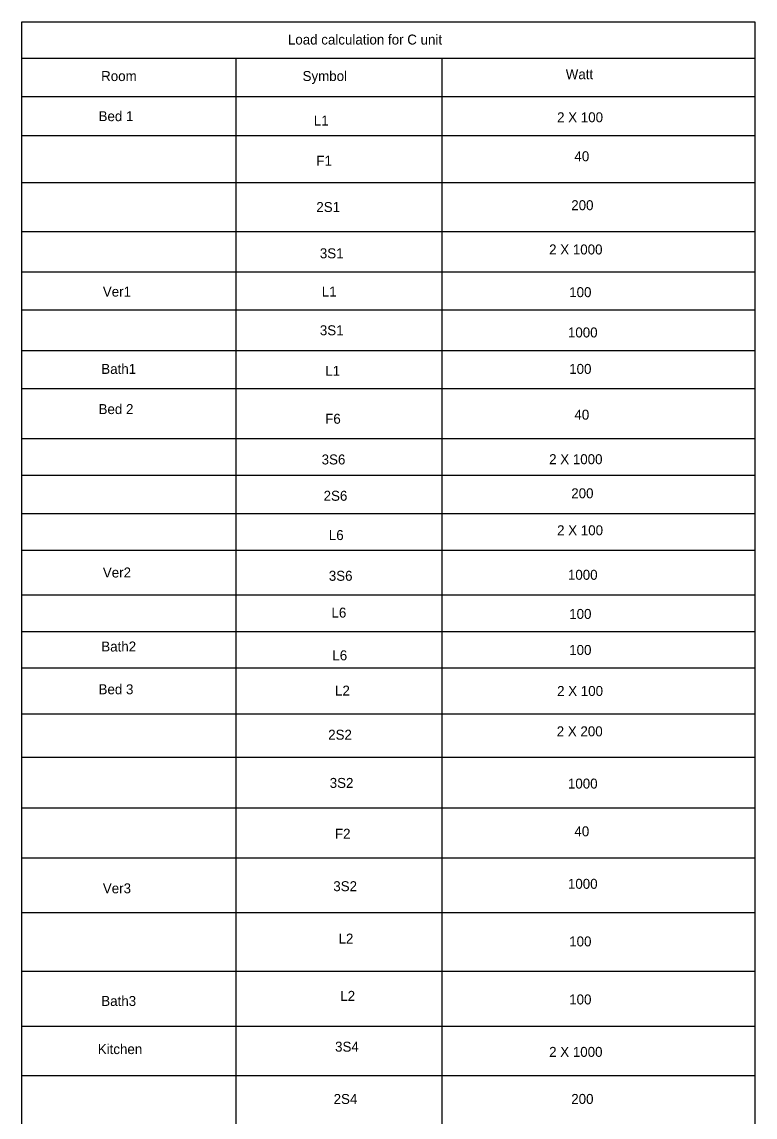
# Model space of a CAD drawing. Header units: inches. Extents: x 1026 to 2933, y -1122 to 897.
# Drawn here: x 2271 to 2933, y -104 to 885 of the extents above; entities that cross this region are included whole.
import ezdxf

# ---------------------------------------------------------------- set-up
doc = ezdxf.new("R2010")
doc.units = ezdxf.units.IN
doc.header["$MEASUREMENT"] = 0

msp = doc.modelspace()

# ---------------------------------------------------------------- linework, layer by layer
at = {"color": 7, "true_color": 0xffffff}
for p, q in [((2270.91, 884.9), (2932.55, 884.9)), ((2270.91, 852.05), (2932.55, 852.05)), ((2463.93, 852.05), (2463.93, -803.11)), ((2650.09, 852.05), (2650.09, -803.11)), ((2270.91, 817.46), (2932.55, 817.46)), ((2271.08, 782.38), (2932.72, 782.38)), ((2270.91, 739.83), (2932.55, 739.83)), ((2270.91, 695.81), (2932.55, 695.81)), ((2270.91, 659.13), (2932.55, 659.13)), ((2270.91, 624.89), (2932.55, 624.89)), ((2270.91, 588.21), (2932.55, 588.21)), ((2270.91, 553.98), (2932.55, 553.98)), ((2270.91, 508.74), (2932.55, 508.74)), ((2270.91, 475.73), (2932.55, 475.73)), ((2270.91, 441.08), (2932.55, 441.08)), ((2270.91, 408.07), (2932.55, 408.07)), ((2270.91, 367.72), (2932.55, 367.72)), ((2270.91, 334.71), (2932.55, 334.71)), ((2270.91, 301.69), (2932.55, 301.69)), ((2270.91, 260.12), (2932.55, 260.12)), ((2270.91, 221), (2932.55, 221)), ((2270.91, 175.4), (2932.55, 175.4)), ((2270.91, 130.16), (2932.55, 130.16)), ((2270.91, 81.01), (2932.55, 81.01)), ((2270.91, 27.97), (2932.55, 27.97)), ((2270.91, -21.82), (2932.55, -21.82)), ((2270.91, -66.22), (2932.55, -66.22))]:
    msp.add_line(p, q, dxfattribs=at)
msp.add_lwpolyline([(2270.91, 884.9), (2932.55, 884.9), (2932.55, -803.11), (2270.91, -803.11)], close=True, dxfattribs=at)

# ---------------------------------------------------------------- texts
at = {"color": 7, "true_color": 0xffffff, "char_height": 9, "attachment_point": 1}
for s, width, insert in [('Load calculation for C unit', 225.36, (2511.01, 873.48)), ('Room ', 230.5143, (2342.42, 840.52)), ('Symbol', 127.0986, (2524.26, 840.54)), ('Watt', 194.2004, (2761.8, 842.18)), ('Bed 1', 114.4972, (2340.11, 804.3)), ('2 X 100', 199.0477, (2753.99, 803.3)), ('L1', 160.6895, (2534.41, 800.32)), ('F1', 138.6341, (2536.68, 764.08)), ('40', 169.9022, (2769.63, 768.12)), ('2S1', 133.4141, (2536.68, 722.29)), ('200', 121.1425, (2766.77, 723.93)), ('2 X 1000', 195.2748, (2746.8, 683.97)), ('3S1', 148.4133, (2539.84, 680.5)), ('Ver1', 109.4232, (2343.97, 645.92)), ('L1', 160.6895, (2541.57, 645.99)), ('100', 155.5474, (2764.92, 645.42)), ('3S1', 148.4133, (2539.84, 611.02)), ('1000', 194.006, (2763.77, 609.05)), ('Bath1', 134.0038, (2342.56, 576.13)), ('L1', 160.6895, (2544.76, 574.4)), ('100', 155.5474, (2764.92, 576.12)), ('Bed 2', 114.4972, (2340.11, 539.87)), ('40', 169.9022, (2769.63, 534.8)), ('F6', 138.6341, (2544.67, 531.11)), ('3S6', 148.4133, (2541.46, 494.37)), ('2 X 1000', 195.2748, (2746.8, 494.63)), ('2S6', 133.4141, (2543.24, 461.59)), ('200', 121.1425, (2766.77, 463.85)), ('L6', 160.6895, (2547.95, 426.12)), ('2 X 100', 199.0477, (2753.99, 430.45)), ('Ver2', 109.4232, (2343.97, 392.33)), ('3S6', 148.4133, (2547.93, 389.35)), ('1000', 194.006, (2763.77, 390.25)), ('L6', 160.6895, (2550.34, 356.12)), ('100', 155.5474, (2764.92, 354.92)), ('Bath2', 134.0038, (2342.56, 325.52)), ('L6', 160.6895, (2551.14, 317.54)), ('100', 155.5474, (2764.92, 322.41)), ('Bed 3', 114.4972, (2340.11, 286.9)), ('L2', 160.6895, (2553.53, 285.72)), ('2 X 100', 199.0477, (2753.99, 285.37)), ('2 X 200', 277.7382, (2753.66, 248.95)), ('2S2', 133.4141, (2547.36, 245.89)), ('3S2', 148.4133, (2548.74, 202.37)), ('1000', 194.006, (2763.77, 201.77)), ('40', 169.9022, (2769.63, 158.67)), ('F2', 138.6341, (2553.47, 156.51)), ('3S2', 148.4133, (2551.98, 109.14)), ('1000', 194.006, (2763.77, 111.27)), ('Ver3', 109.4232, (2343.97, 107.22)), ('L2', 160.6895, (2556.71, 61.82)), ('100', 155.5474, (2764.92, 59.28)), ('L2', 160.6895, (2558.3, 10.12)), ('Bath3', 134.0038, (2342.56, 5.52)), ('100', 155.5474, (2764.92, 6.9)), ('Kitchen', 267.2416, (2339.38, -37.93)), ('3S4', 148.4133, (2553.6, -35.75)), ('2 X 1000', 195.2748, (2746.8, -40.46)), ('2S4', 133.4141, (2552.29, -82.95)), ('200', 121.1425, (2766.77, -82.93))]:
    msp.add_mtext_dynamic_manual_height_columns(s, width=width, gutter_width=1, heights=[0], dxfattribs=dict(at, insert=insert))

doc.saveas('drawing.dxf')
